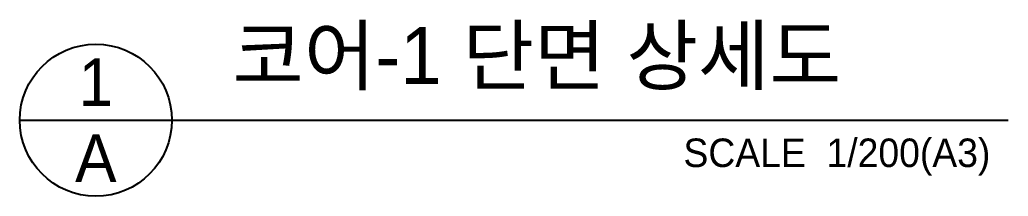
# Model space of a CAD drawing. Header units: millimetres. Extents: x 252711992 to 505989238, y 504776675 to 1009617600.
# Drawn here: x 252873201 to 252883963, y 504777028 to 504778950 of the extents above; entities that cross this region are included whole.
import ezdxf
from ezdxf.enums import TextEntityAlignment as Align

# ---------------------------------------------------------------- set-up
doc = ezdxf.new("R2010")
doc.units = ezdxf.units.MM
doc.layers.add('4A.TEC TEXT 2', color=3, linetype='Continuous')
doc.layers.add('4A.TEC 심볼', color=7, linetype='Continuous')
doc.styles.add('나눔고딕', font='')
doc.styles.get('나눔고딕').set_extended_font_data('Dotum')

msp = doc.modelspace()

# ---------------------------------------------------------------- linework, layer by layer
at = {"layer": '4A.TEC 심볼'}
msp.add_line((252873201.23, 504777856.08, 6666.67), (252883962.9, 504777856.08, 6666.67), dxfattribs=at)
msp.add_circle((252874029.23, 504777856.08, 6666.67), 828, dxfattribs=at)

# ---------------------------------------------------------------- texts
at = {"layer": '4A.TEC TEXT 2', "color": 3, "style": '나눔고딕'}
msp.add_text('코어-1 단면 상세도', height=621, dxfattribs=at).set_placement((252875515.02, 504778063.08, 6666.67), align=Align.BOTTOM_LEFT)
for s, p in [('1', (252874029.23, 504778270.08, 6666.67)), ('A', (252874029.23, 504777442.08, 6666.67))]:
    msp.add_text(s, height=517.5, dxfattribs=at).set_placement(p, align=Align.MIDDLE)
msp.add_text('SCALE  1/200(A3)', height=310.5, dxfattribs=at).set_placement((252883768.49, 504777252.8, 6666.67), align=Align.BOTTOM_RIGHT)

doc.saveas('drawing.dxf')
